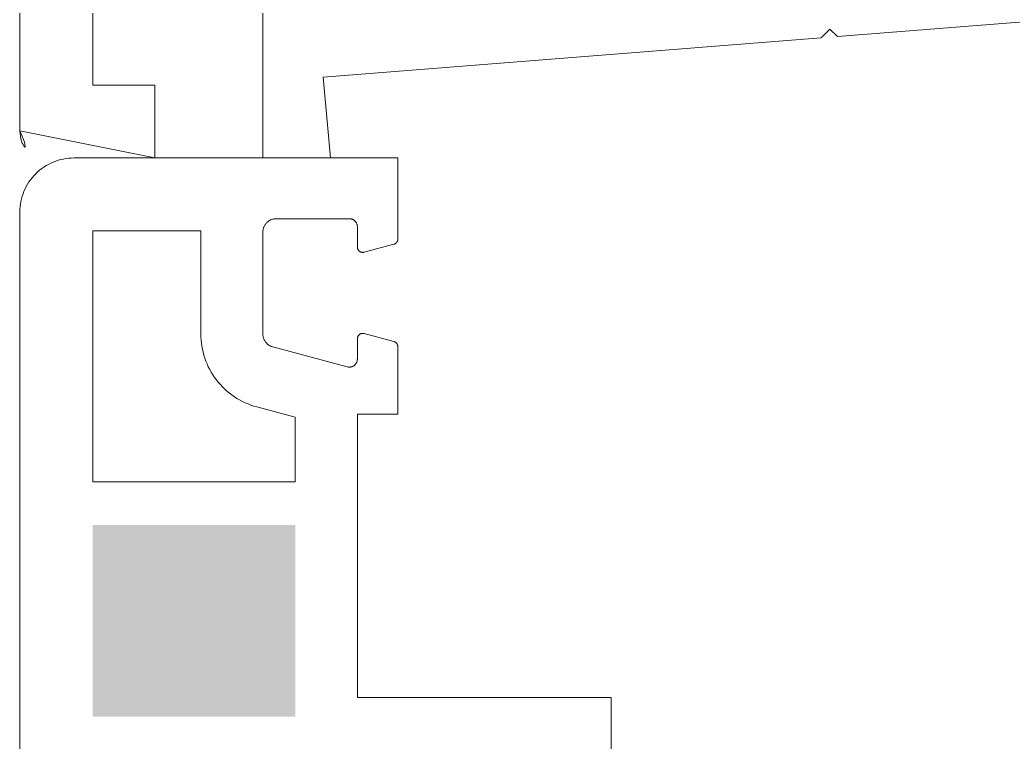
# Model space of a CAD drawing. Header units: metres. Extents: x 1838950 to 1842843, y 5171318 to 5174224.
# Drawn here: x 1841244.85942 to 1841244.89621, y 5171399.38315 to 5171399.40992 of the extents above; entities that cross this region are included whole.
import ezdxf

# ---------------------------------------------------------------- set-up
doc = ezdxf.new("R2010")
doc.units = ezdxf.units.M
doc.header["$LTSCALE"] = 0.0254
doc.layers.add('00 CHAZAL Coupe A.5', color=7, linetype='Continuous', lineweight=18)

# ---------------------------------------------------------------- blocks, each defined once
blk = doc.blocks.new('Groupe-1951-1')
at = {"layer": '00 CHAZAL Coupe A.5', "color": 7, "linetype": 'Continuous', "lineweight": 5, "flags": 128}
blk.add_lwpolyline([(1841244.859424611, 5171399.468796499), (1841244.859424611, 5171399.405796499, 0.414213562373095), (1841244.860424611, 5171399.404796499), (1841244.864424611, 5171399.404796499), (1841244.864424611, 5171399.407496499), (1841244.862124611, 5171399.407496499), (1841244.862124611, 5171399.411796499, -0.414213562373095), (1841244.863124611, 5171399.412796499), (1841244.868924611, 5171399.412796499, -0.414213562373095), (1841244.869924611, 5171399.411796499), (1841244.869924611, 5171399.411296499, -0.414213562373095), (1841244.868924611, 5171399.410296499), (1841244.868424611, 5171399.410296499), (1841244.868424611, 5171399.404796499), (1841244.870924611, 5171399.404796499), (1841244.870662145, 5171399.407796499), (1841244.889098984, 5171399.40924751), (1841244.889424611, 5171399.409573137), (1841244.889702723, 5171399.409295025), (1841244.905846152, 5171399.41056554, -0.4374091770296069)], format="xyb", dxfattribs=at)
for points in [[(1841244.859424611, 5171399.3077965), (1841244.859424611, 5171399.402796499), (1841244.85942702, 5171399.402894634), (1841244.859434242, 5171399.402992534), (1841244.859446258, 5171399.40308996), (1841244.85946304, 5171399.40318668), (1841244.859484549, 5171399.403282459), (1841244.85951073, 5171399.403377068), (1841244.859541523, 5171399.403470279), (1841244.859576852, 5171399.403561866), (1841244.859616633, 5171399.403651609), (1841244.859660768, 5171399.403739293), (1841244.859709154, 5171399.403824705), (1841244.859761672, 5171399.40390764), (1841244.859818196, 5171399.403987898), (1841244.85987859, 5171399.404065286), (1841244.859942709, 5171399.404139617), (1841244.860010398, 5171399.404210713), (1841244.860081493, 5171399.404278401), (1841244.860155825, 5171399.404342521), (1841244.860233212, 5171399.404402914), (1841244.860313471, 5171399.404459438), (1841244.860396406, 5171399.404511956), (1841244.860481818, 5171399.404560341), (1841244.860569501, 5171399.404604478), (1841244.860659244, 5171399.404644258), (1841244.860750831, 5171399.404679587), (1841244.860844042, 5171399.404710379), (1841244.860938651, 5171399.404736562), (1841244.861034431, 5171399.40475807), (1841244.86113115, 5171399.404774853), (1841244.861228577, 5171399.404786869), (1841244.861326476, 5171399.40479409), (1841244.861424611, 5171399.404796499), (1841244.873424611, 5171399.404796499), (1841244.873424611, 5171399.401791244), (1841244.873424444, 5171399.401783065), (1841244.873423942, 5171399.401774899), (1841244.873423107, 5171399.401766762), (1841244.87342194, 5171399.401758664), (1841244.873420442, 5171399.401750621), (1841244.873418618, 5171399.401742647), (1841244.873416468, 5171399.401734754), (1841244.873413997, 5171399.401726956), (1841244.87341121, 5171399.401719264), (1841244.87340811, 5171399.401711694), (1841244.873404703, 5171399.401704256), (1841244.873400996, 5171399.401696964), (1841244.873396992, 5171399.40168983), (1841244.873392701, 5171399.401682865), (1841244.873388128, 5171399.401676082), (1841244.873383282, 5171399.401669491), (1841244.87337817, 5171399.401663104), (1841244.873372801, 5171399.401656932), (1841244.873367185, 5171399.401650984), (1841244.87336133, 5171399.40164527), (1841244.873355246, 5171399.401639802), (1841244.873348943, 5171399.401634586), (1841244.873342433, 5171399.401629633), (1841244.873335725, 5171399.40162495), (1841244.873328832, 5171399.401620544), (1841244.873321764, 5171399.401616425), (1841244.873314533, 5171399.401612598), (1841244.873307152, 5171399.401609071), (1841244.873299634, 5171399.401605847), (1841244.873291989, 5171399.401602935), (1841244.873284232, 5171399.401600337), (1841244.873276375, 5171399.401598059), (1841244.872176375, 5171399.401303315), (1841244.872165233, 5171399.401300668), (1841244.872153957, 5171399.401298665), (1841244.872142585, 5171399.401297309), (1841244.872131155, 5171399.401296606), (1841244.872119703, 5171399.40129656), (1841244.872108267, 5171399.401297169), (1841244.872096885, 5171399.401298431), (1841244.872085593, 5171399.401300343), (1841244.872074429, 5171399.401302897), (1841244.87206343, 5171399.401306086), (1841244.872052632, 5171399.401309901), (1841244.87204207, 5171399.401314327), (1841244.872031778, 5171399.401319349), (1841244.872021791, 5171399.401324954), (1841244.87201214, 5171399.40133112), (1841244.872002859, 5171399.401337828), (1841244.871993977, 5171399.401345057), (1841244.871985523, 5171399.401352784), (1841244.871977525, 5171399.40136098), (1841244.871970009, 5171399.40136962), (1841244.871963, 5171399.401378677), (1841244.871956521, 5171399.401388121), (1841244.871950594, 5171399.401397919), (1841244.871945237, 5171399.401408042), (1841244.871940468, 5171399.401418453), (1841244.871936302, 5171399.401429121), (1841244.871932755, 5171399.40144001), (1841244.871929836, 5171399.401451084), (1841244.871927556, 5171399.401462307), (1841244.871925922, 5171399.401473642), (1841244.871924939, 5171399.401485052), (1841244.871924611, 5171399.401496499), (1841244.871924611, 5171399.402246499), (1841244.87192425, 5171399.40226122), (1841244.871923167, 5171399.402275905), (1841244.871921364, 5171399.402290518), (1841244.871918847, 5171399.402305026), (1841244.871915621, 5171399.402319393), (1841244.871911693, 5171399.402333585), (1841244.871907074, 5171399.402347567), (1841244.871901775, 5171399.402361304), (1841244.871895808, 5171399.402374766), (1841244.871889187, 5171399.402387919), (1841244.87188193, 5171399.40240073), (1841244.871874052, 5171399.402413171), (1841244.871865573, 5171399.402425209), (1841244.871856514, 5171399.402436817), (1841244.871846896, 5171399.402447967), (1841244.871836743, 5171399.402458631), (1841244.871826079, 5171399.402468785), (1841244.871814929, 5171399.402478402), (1841244.871803321, 5171399.402487462), (1841244.871791282, 5171399.40249594), (1841244.871778842, 5171399.402503817), (1841244.87176603, 5171399.402511076), (1841244.871752878, 5171399.402517697), (1841244.871739416, 5171399.402523664), (1841244.871725678, 5171399.402528962), (1841244.871711697, 5171399.402533581), (1841244.871697505, 5171399.402537509), (1841244.871683138, 5171399.402540735), (1841244.87166863, 5171399.402543252), (1841244.871654016, 5171399.402545054), (1841244.871639331, 5171399.402546138), (1841244.871624611, 5171399.402546499), (1841244.868924611, 5171399.402546499), (1841244.868900077, 5171399.402545897), (1841244.868875602, 5171399.402544092), (1841244.868851246, 5171399.402541087), (1841244.868827066, 5171399.402536892), (1841244.868803121, 5171399.402531515), (1841244.868779469, 5171399.40252497), (1841244.868756166, 5171399.402517271), (1841244.868733269, 5171399.402508439), (1841244.868710834, 5171399.402498494), (1841244.868688913, 5171399.402487461), (1841244.86866756, 5171399.402475364), (1841244.868646826, 5171399.402462235), (1841244.868626761, 5171399.402448103), (1841244.868607414, 5171399.402433004), (1841244.868588832, 5171399.402416975), (1841244.868571058, 5171399.402400053), (1841244.868554136, 5171399.402382279), (1841244.868538106, 5171399.402363696), (1841244.868523007, 5171399.402344349), (1841244.868508876, 5171399.402324284), (1841244.868495747, 5171399.40230355), (1841244.86848365, 5171399.402282198), (1841244.868472616, 5171399.402260276), (1841244.868462671, 5171399.402237841), (1841244.868453839, 5171399.402214943), (1841244.868446141, 5171399.402191642), (1841244.868439595, 5171399.40216799), (1841244.868434218, 5171399.402144045), (1841244.868430023, 5171399.402119865), (1841244.868427019, 5171399.402095508), (1841244.868425213, 5171399.402071034), (1841244.868424611, 5171399.402046499), (1841244.868424611, 5171399.398277017), (1841244.86842503, 5171399.39825657), (1841244.868426284, 5171399.398236156), (1841244.868428371, 5171399.398215812), (1841244.868431289, 5171399.39819557), (1841244.868435033, 5171399.398175464), (1841244.868439595, 5171399.398155527), (1841244.86844497, 5171399.398135794), (1841244.868451146, 5171399.398116298), (1841244.868458115, 5171399.39809707), (1841244.868465864, 5171399.398078143), (1841244.868474381, 5171399.39805955), (1841244.86848365, 5171399.398041319), (1841244.868493658, 5171399.398023483), (1841244.868504387, 5171399.398006072), (1841244.868515819, 5171399.397989113), (1841244.868527935, 5171399.397972636), (1841244.868540714, 5171399.397956668), (1841244.868554136, 5171399.397941237), (1841244.868568177, 5171399.397926369), (1841244.868582815, 5171399.397912086), (1841244.868598025, 5171399.397898412), (1841244.868613781, 5171399.397885374), (1841244.868630057, 5171399.397872991), (1841244.868646826, 5171399.397861282), (1841244.86866406, 5171399.39785027), (1841244.86868173, 5171399.397839973), (1841244.868699806, 5171399.397830405), (1841244.868718258, 5171399.397821586), (1841244.868737055, 5171399.397813528), (1841244.868756166, 5171399.397806246), (1841244.868775559, 5171399.397799751), (1841244.868795202, 5171399.397794054), (1841244.871546965, 5171399.397056722), (1841244.871563679, 5171399.397052753), (1841244.871580592, 5171399.397049746), (1841244.87159765, 5171399.397047713), (1841244.871614795, 5171399.39704666), (1841244.871631973, 5171399.39704659), (1841244.871649127, 5171399.397047503), (1841244.871666201, 5171399.397049396), (1841244.871683138, 5171399.397052264), (1841244.871699883, 5171399.397056096), (1841244.871716382, 5171399.39706088), (1841244.87173258, 5171399.397066602), (1841244.871748423, 5171399.39707324), (1841244.871763861, 5171399.397080775), (1841244.871778842, 5171399.397089181), (1841244.871793317, 5171399.39709843), (1841244.871807239, 5171399.397108493), (1841244.871820563, 5171399.397119337), (1841244.871833244, 5171399.397130925), (1841244.871845241, 5171399.39714322), (1841244.871856514, 5171399.397156182), (1841244.871867027, 5171399.397169766), (1841244.871876746, 5171399.397183932), (1841244.871885637, 5171399.39719863), (1841244.871893673, 5171399.397213813), (1841244.871900826, 5171399.39722943), (1841244.871907074, 5171399.397245433), (1841244.871912396, 5171399.397261766), (1841244.871916774, 5171399.397278377), (1841244.871920194, 5171399.397295211), (1841244.871922645, 5171399.397312213), (1841244.871924119, 5171399.397329329), (1841244.871924611, 5171399.397346499), (1841244.871924611, 5171399.398096499), (1841244.871924939, 5171399.398107947), (1841244.871925922, 5171399.398119357), (1841244.871927556, 5171399.398130692), (1841244.871929836, 5171399.398141914), (1841244.871932755, 5171399.398152988), (1841244.871936302, 5171399.398163877), (1841244.871940468, 5171399.398174546), (1841244.871945237, 5171399.398184958), (1841244.871950594, 5171399.398195079), (1841244.871956521, 5171399.398204878), (1841244.871963, 5171399.398214322), (1841244.871970009, 5171399.398223378), (1841244.871977525, 5171399.39823202), (1841244.871985523, 5171399.398240215), (1841244.871993977, 5171399.398247941), (1841244.872002859, 5171399.39825517), (1841244.87201214, 5171399.398261879), (1841244.872021791, 5171399.398268046), (1841244.872031778, 5171399.39827365), (1841244.87204207, 5171399.398278672), (1841244.872052632, 5171399.398283098), (1841244.87206343, 5171399.398286912), (1841244.872074429, 5171399.398290101), (1841244.872085593, 5171399.398292656), (1841244.872096885, 5171399.398294568), (1841244.872108267, 5171399.398295831), (1841244.872119703, 5171399.398296439), (1841244.872131155, 5171399.398296393), (1841244.872142585, 5171399.398295689), (1841244.872153957, 5171399.398294334), (1841244.872165233, 5171399.398292331), (1841244.872176375, 5171399.398289684), (1841244.873276375, 5171399.397994941), (1841244.873284232, 5171399.397992661), (1841244.873291989, 5171399.397990064), (1841244.873299634, 5171399.397987152), (1841244.873307152, 5171399.397983927), (1841244.873314533, 5171399.3979804), (1841244.873321764, 5171399.397976573), (1841244.873328832, 5171399.397972454), (1841244.873335725, 5171399.397968049), (1841244.873342433, 5171399.397963366), (1841244.873348943, 5171399.397958412), (1841244.873355246, 5171399.397953196), (1841244.87336133, 5171399.397947728), (1841244.873367185, 5171399.397942015), (1841244.873372801, 5171399.397936067), (1841244.87337817, 5171399.397929895), (1841244.873383282, 5171399.397923508), (1841244.873388128, 5171399.397916917), (1841244.873392701, 5171399.397910133), (1841244.873396992, 5171399.397903169), (1841244.873400996, 5171399.397896035), (1841244.873404703, 5171399.397888742), (1841244.87340811, 5171399.397881305), (1841244.87341121, 5171399.397873734), (1841244.873413997, 5171399.397866043), (1841244.873416468, 5171399.397858245), (1841244.873418618, 5171399.397850351), (1841244.873420442, 5171399.397842376), (1841244.87342194, 5171399.397834335), (1841244.873423107, 5171399.397826238), (1841244.873423942, 5171399.397818099), (1841244.873424444, 5171399.397809935), (1841244.873424611, 5171399.397801755), (1841244.873424611, 5171399.395296499), (1841244.871924611, 5171399.395296499), (1841244.871924611, 5171399.384796499), (1841244.881324611, 5171399.384796499), (1841244.881324611, 5171399.382596499)], [(1841244.868199918, 5171399.395572425), (1841244.869624611, 5171399.395190679), (1841244.869624611, 5171399.3927965), (1841244.862124611, 5171399.3927965), (1841244.862124611, 5171399.4020965), (1841244.866124611, 5171399.4020965), (1841244.866124611, 5171399.398277017), (1841244.866126953, 5171399.398162512), (1841244.866133976, 5171399.398048199), (1841244.866145669, 5171399.397934267), (1841244.86616201, 5171399.39782091), (1841244.866182973, 5171399.397708315), (1841244.866208524, 5171399.397596673), (1841244.866238618, 5171399.397486168), (1841244.866273207, 5171399.397376986), (1841244.866312231, 5171399.397269311), (1841244.866355627, 5171399.397163321), (1841244.86640332, 5171399.397059196), (1841244.866455232, 5171399.396957107), (1841244.866511275, 5171399.396857226), (1841244.866571356, 5171399.396759721), (1841244.866635374, 5171399.396664754), (1841244.866703222, 5171399.396572485), (1841244.866774786, 5171399.396483068), (1841244.866849948, 5171399.396396652), (1841244.86692858, 5171399.396313382), (1841244.867010553, 5171399.396233398), (1841244.867095727, 5171399.396156833), (1841244.867183962, 5171399.396083815), (1841244.867275108, 5171399.396014465), (1841244.867369015, 5171399.395948902), (1841244.867465524, 5171399.395887234), (1841244.867564474, 5171399.395829564), (1841244.867665699, 5171399.39577599), (1841244.867769032, 5171399.395726599), (1841244.867874297, 5171399.395681474), (1841244.86798132, 5171399.395640694), (1841244.868089921, 5171399.395604324), (1841244.868199918, 5171399.395572425)]]:
    blk.add_lwpolyline(points, dxfattribs=at)
at = {"layer": '00 CHAZAL Coupe A.5', "color": 7, "linetype": 'Continuous', "lineweight": 5}
blk.add_solid([(1841244.869624611, 5171399.3840965), (1841244.862124611, 5171399.3840965), (1841244.869624611, 5171399.391196499), (1841244.862124611, 5171399.391196499)], dxfattribs=at)

msp = doc.modelspace()

# ---------------------------------------------------------------- block references
at = {"layer": '00 CHAZAL Coupe A.5', "color": 7}
msp.add_blockref('Groupe-1951-1', (0, 0), dxfattribs=at)

doc.saveas('drawing.dxf')
